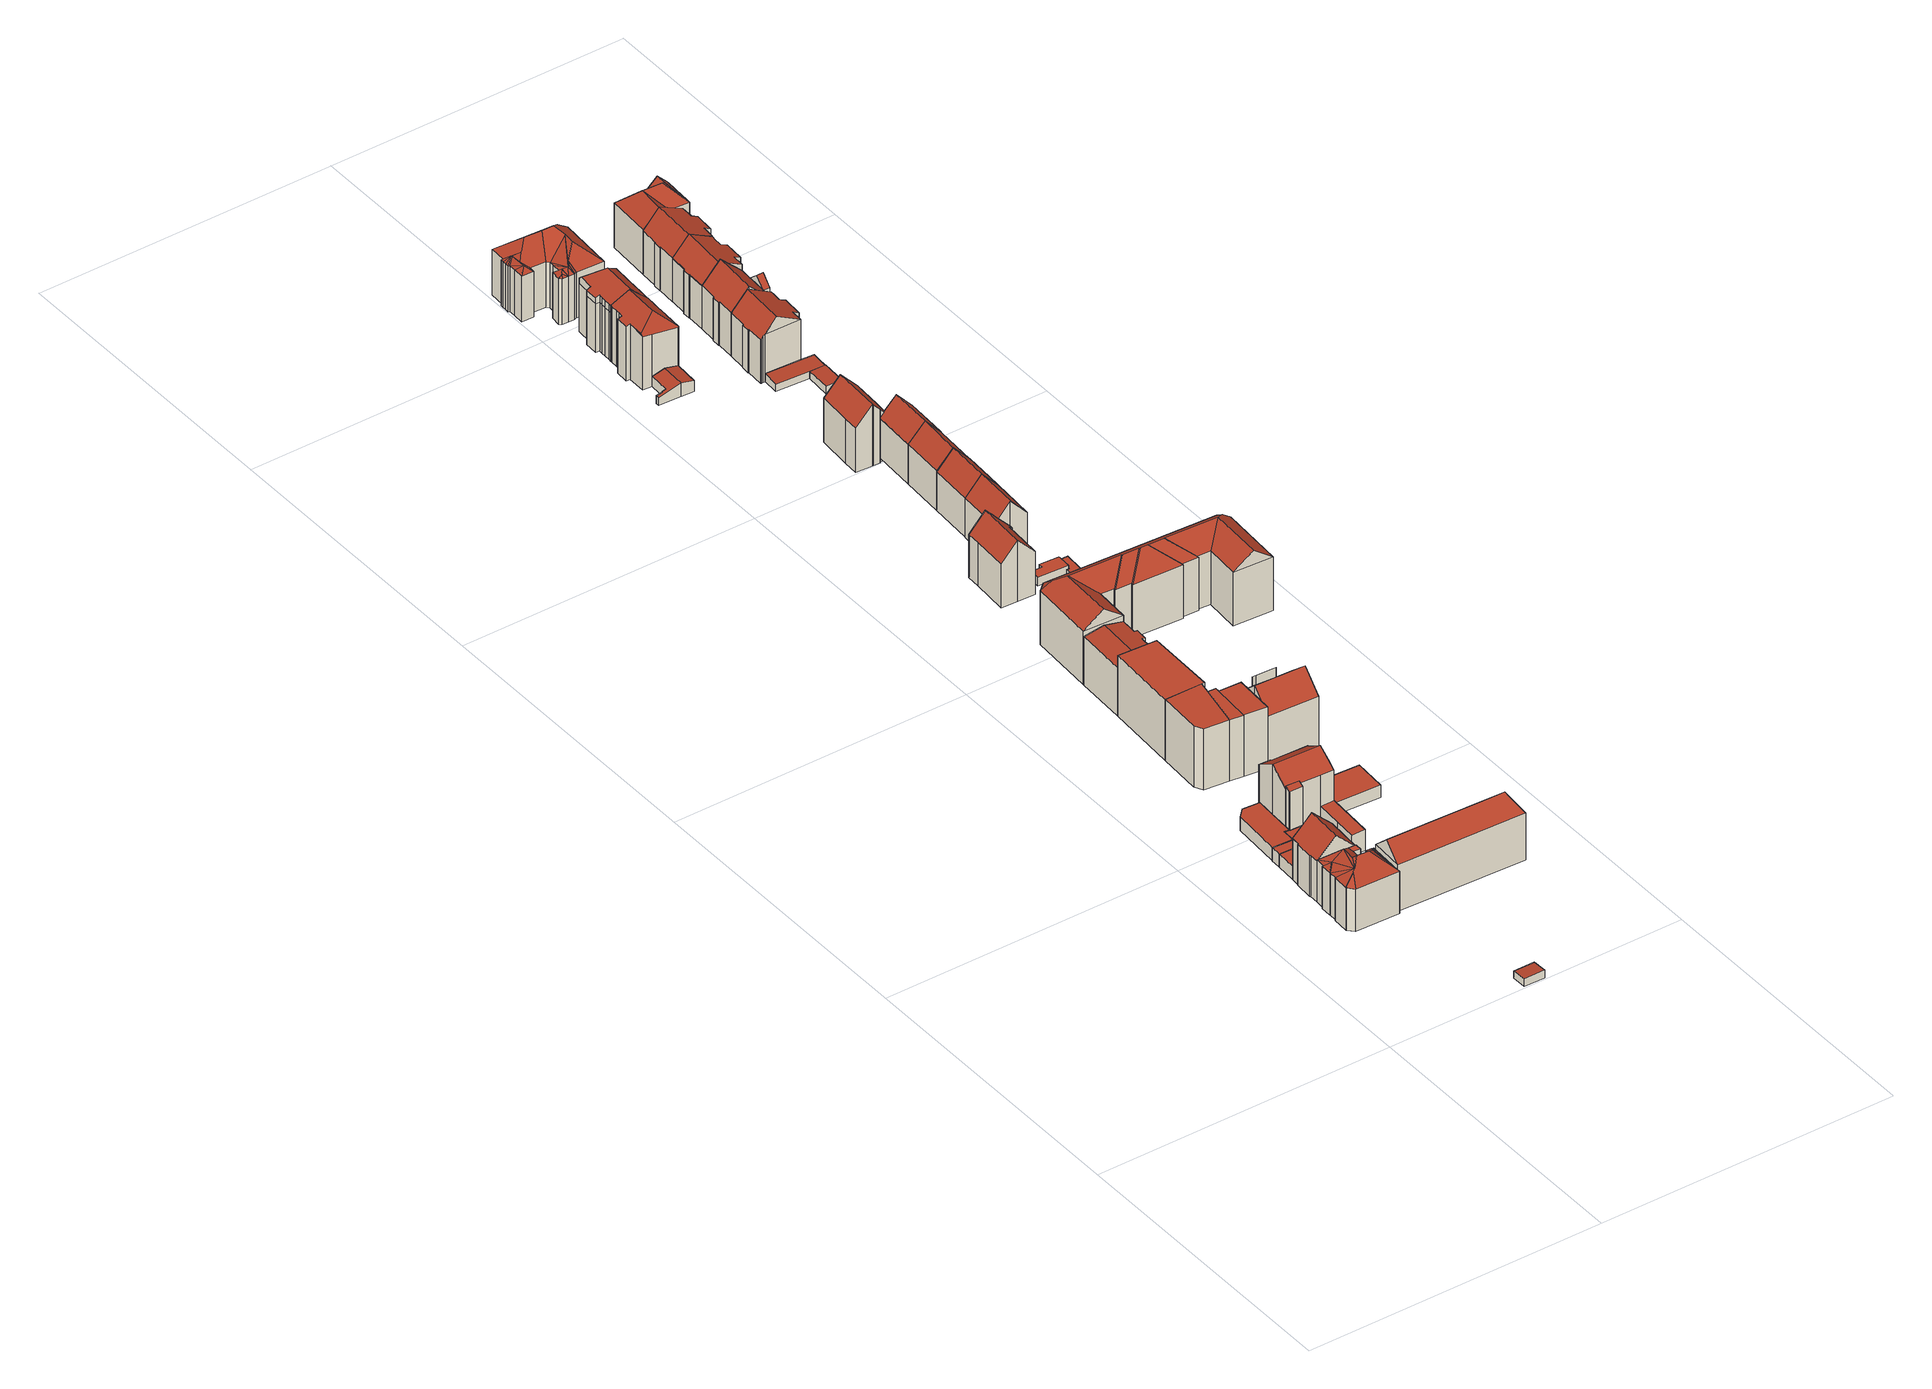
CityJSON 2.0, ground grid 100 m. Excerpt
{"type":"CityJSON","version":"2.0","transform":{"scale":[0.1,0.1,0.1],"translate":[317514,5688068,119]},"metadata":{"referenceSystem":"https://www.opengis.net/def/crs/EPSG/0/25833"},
"CityObjects":{
"building1":{"type":"Building","attributes":{"Dachtyp_tdc":"tdcFreeFormRoof","Gemeindeschluessel":14713000,"Dachneigung":43.88,"QualitaetDacherkennung":31,"Geometrietyp2DReferenz":"3000","function":"31001_9998","roofType":"5000","measuredHeight":20.51},"geometry":[{"type":"MultiSurface","lod":"2","boundaries":[[[0,1,2,3]],[[1,4,5,2]],[[4,6,7,5]],[[6,8,9,7]],[[8,10,11,9]],[[10,12,13,11]],[[12,14,15,13]],[[14,16,17,15]],[[16,18,19,17]],[[18,20,21,19]],[[20,22,23,21]],[[22,24,25,23]],[[24,26,27,25]],[[26,28,29,27]],[[28,30,31,29]],[[30,32,33,31]],[[32,34,35,33]],[[34,36,37,35]],[[36,38,39,37]],[[38,0,3,39]],[[40,41,42]],[[40,43,41]],[[6,43,40]],[[43,6,4]],[[44,42,41]],[[38,41,43]],[[41,38,36]],[[45,41,36,34]],[[46,47,45,34,32]],[[46,32,30]],[[47,46,30,28]],[[48,44,41,45,47,28,26]],[[49,22,20]],[[49,24,22]],[[49,26,24]],[[50,26,49]],[[26,50,48]],[[49,20,18]],[[50,49,18,16]],[[42,44,48,50,16,14]],[[51,40,42,14,12]],[[52,51,12,10]],[[52,10,8]],[[40,51,52,8,6]],[[53,43,4,1]],[[53,1,0]],[[43,53,0,38]],[[3,2,5,7,9,11,13,15,17,19,21,23,25,27,29,31,33,35,37,39]]],"semantics":{"surfaces":[{"type":"WallSurface"},{"type":"RoofSurface"},{"type":"GroundSurface"}],"values":[0,0,0,0,0,0,0,0,0,0,0,0,0,0,0,0,0,0,0,0,1,1,1,1,1,1,1,1,1,1,1,1,1,1,1,1,1,1,1,1,1,1,1,1,1,1,1,2]}}]},
"building2":{"type":"Building","attributes":{"Dachtyp_tdc":"tdcFreeFormRoof","Gemeindeschluessel":14713000,"Dachneigung":44.65,"QualitaetDacherkennung":92,"Geometrietyp2DReferenz":"3000","function":"31001_9998","roofType":"5000","measuredHeight":20.56},"geometry":[{"type":"MultiSurface","lod":"2","boundaries":[[[54,55,56,57]],[[55,58,59,56]],[[58,60,61,59]],[[60,62,9,61]],[[62,63,7,9]],[[63,64,65,7]],[[64,66,67,65]],[[66,68,69,67]],[[68,54,57,69]],[[60,70,71,62]],[[66,72,73,71,70,74,75,76,68]],[[68,76,54]],[[54,76,75,55]],[[55,75,74,58]],[[58,74,70,60]],[[63,73,72,64]],[[62,71,73,63]],[[64,72,66]],[[57,56,59,61,9,7,65,67,69]]],"semantics":{"surfaces":[{"type":"WallSurface"},{"type":"RoofSurface"},{"type":"GroundSurface"}],"values":[0,0,0,0,0,0,0,0,0,1,1,0,0,0,0,0,0,0,2]}}]},
"building3":{"type":"Building","attributes":{"Dachtyp_tdc":"tdcPolyFlatRoof","Gemeindeschluessel":14713000,"Dachneigung":3.33,"QualitaetDacherkennung":87,"Geometrietyp2DReferenz":"3000","function":"31001_9998","roofType":"2100","measuredHeight":2.72},"geometry":[{"type":"MultiSurface","lod":"2","boundaries":[[[77,78,79,80]],[[78,81,82,79]],[[81,83,84,82]],[[83,77,80,84]],[[83,81,78,77]],[[80,79,82,84]]],"semantics":{"surfaces":[{"type":"WallSurface"},{"type":"RoofSurface"},{"type":"GroundSurface"}],"values":[0,0,0,0,1,2]}}]},
"building4":{"type":"Building","attributes":{"Dachtyp_tdc":"tdcPolyFlatRoof","Gemeindeschluessel":14713000,"Dachneigung":0,"QualitaetDacherkennung":83,"Geometrietyp2DReferenz":"3000","function":"31001_9998","roofType":"1000","measuredHeight":4.53},"geometry":[{"type":"MultiSurface","lod":"2","boundaries":[[[85,86,56,59]],[[86,87,88,56]],[[87,89,90,88]],[[89,91,92,90]],[[91,93,94,92]],[[93,85,59,94]],[[93,91,89,87,86,85]],[[59,56,88,90,92,94]]],"semantics":{"surfaces":[{"type":"WallSurface"},{"type":"RoofSurface"},{"type":"GroundSurface"}],"values":[0,0,0,0,0,0,1,2]}}]},
"building5":{"type":"Building","attributes":{"Dachtyp_tdc":"tdcPolyFlatRoof","Gemeindeschluessel":14713000,"Dachneigung":0,"QualitaetDacherkennung":79,"Geometrietyp2DReferenz":"3000","function":"31001_9998","roofType":"1000","measuredHeight":4.56},"geometry":[{"type":"MultiSurface","lod":"2","boundaries":[[[95,96,97,88]],[[96,98,99,97]],[[98,100,101,99]],[[100,102,103,101]],[[102,104,105,103]],[[104,106,107,105]],[[106,108,90,107]],[[108,95,88,90]],[[108,106,104,102,100,98,96,95]],[[88,97,99,101,103,105,107,90]]],"semantics":{"surfaces":[{"type":"WallSurface"},{"type":"RoofSurface"},{"type":"GroundSurface"}],"values":[0,0,0,0,0,0,0,0,1,2]}}]},
"building6":{"type":"Building","attributes":{"Dachtyp_tdc":"tdcPolyFlatRoof","Gemeindeschluessel":14713000,"Dachneigung":0,"QualitaetDacherkennung":75,"Geometrietyp2DReferenz":"3000","function":"31001_9998","roofType":"1000","measuredHeight":4.68},"geometry":[{"type":"MultiSurface","lod":"2","boundaries":[[[109,110,111,112]],[[110,113,114,111]],[[113,115,116,114]],[[115,117,118,116]],[[117,119,120,118]],[[119,121,122,120]],[[121,109,112,122]],[[121,119,117,115,113,110,109]],[[112,111,114,116,118,120,122]]],"semantics":{"surfaces":[{"type":"WallSurface"},{"type":"RoofSurface"},{"type":"GroundSurface"}],"values":[0,0,0,0,0,0,0,1,2]}}]},
"building7":{"type":"Building","attributes":{"Dachtyp_tdc":"tdcPolyFlatRoof","Gemeindeschluessel":14713000,"Dachneigung":0,"QualitaetDacherkennung":77,"Geometrietyp2DReferenz":"3000","function":"31001_9998","roofType":"1000","measuredHeight":3.5},"geometry":[{"type":"MultiSurface","lod":"2","boundaries":[[[123,124,125,126]],[[124,127,128,125]],[[127,129,130,128]],[[129,123,126,130]],[[129,127,124,123]],[[126,125,128,130]]],"semantics":{"surfaces":[{"type":"WallSurface"},{"type":"RoofSurface"},{"type":"GroundSurface"}],"values":[0,0,0,0,1,2]}}]},
"building8":{"type":"Building","attributes":{"Gemeindeschluessel":14713000,"Geometrietyp2DReferenz":"3000","function":"31001_9998","roofType":"9999"},"children":["building8-1","building8-2"]},
"building8-1":{"type":"BuildingPart","attributes":{"Dachtyp_tdc":"tdcPolyFlatRoof","Dachneigung":22.34,"QualitaetDacherkennung":61,"Geometrietyp2DReferenz":"3000","roofType":"2100","measuredHeight":18.74},"parents":["building8"],"geometry":[{"type":"MultiSurface","lod":"2","boundaries":[[[131,132,120,133]],[[132,134,135,136,120]],[[137,138,139,140,141]],[[138,131,133,139]],[[138,137,134,132,131]],[[133,120,136,140,139]],[[141,135,134,137]],[[141,140,136,135]]],"semantics":{"surfaces":[{"type":"WallSurface"},{"type":"RoofSurface"},{"type":"GroundSurface"},{"type":"ClosureSurface"}],"values":[0,0,0,0,1,2,0,3]}}]},
"building8-2":{"type":"BuildingPart","attributes":{"Dachtyp_tdc":"tdcGableRoof","Dachneigung":33,"QualitaetDacherkennung":71,"Geometrietyp2DReferenz":"3000","roofType":"3100","measuredHeight":22.06},"parents":["building8"],"geometry":[{"type":"MultiSurface","lod":"2","boundaries":[[[142,141,140,143]],[[135,144,145,136]],[[144,146,118,145]],[[146,147,148,118]],[[147,149,150,148]],[[149,151,152,150]],[[151,153,154,152]],[[153,155,156,154]],[[155,157,158,156]],[[157,159,160,158]],[[159,161,162,160]],[[161,142,143,162]],[[157,155,153,151,149,147,146,144]],[[144,135,141,142,161,159,157]],[[143,140,136,145,118,148,150,152,154,156,158,160,162]],[[135,136,140,141]]],"semantics":{"surfaces":[{"type":"WallSurface"},{"type":"RoofSurface"},{"type":"GroundSurface"},{"type":"ClosureSurface"}],"values":[0,0,0,0,0,0,0,0,0,0,0,0,1,1,2,3]}}]},
"building9":{"type":"Building","attributes":{"Dachtyp_tdc":"tdcPolyFlatRoof","Gemeindeschluessel":14713000,"Dachneigung":2.85,"QualitaetDacherkennung":40,"Geometrietyp2DReferenz":"3000","function":"31001_9998","roofType":"2100","measuredHeight":7.21},"geometry":[{"type":"MultiSurface","lod":"2","boundaries":[[[163,164,165,166]],[[164,167,168,165]],[[167,169,170,168]],[[169,171,172,170]],[[171,163,166,172]],[[171,169,167,164,163]],[[166,165,168,170,172]]],"semantics":{"surfaces":[{"type":"WallSurface"},{"type":"RoofSurface"},{"type":"GroundSurface"}],"values":[0,0,0,0,0,1,2]}}]},
"building10":{"type":"Building","attributes":{"Dachtyp_tdc":"tdcFreeFormRoof","Gemeindeschluessel":14713000,"Dachneigung":43.13,"QualitaetDacherkennung":46,"Geometrietyp2DReferenz":"3000","function":"31001_9998","roofType":"5000","measuredHeight":21.44},"geometry":[{"type":"MultiSurface","lod":"2","boundaries":[[[173,174,175,176]],[[174,177,178,175]],[[177,179,180,178]],[[179,181,182,180]],[[181,183,184,182]],[[183,173,176,184]],[[185,186,179,177]],[[185,177,174]],[[173,185,174]],[[183,185,173]],[[181,185,183]],[[185,181,186]],[[179,186,181]],[[176,175,178,180,182,184]]],"semantics":{"surfaces":[{"type":"WallSurface"},{"type":"RoofSurface"},{"type":"GroundSurface"}],"values":[0,0,0,0,0,0,1,1,1,1,1,1,0,2]}}]},
"building11":{"type":"Building","attributes":{"Gemeindeschluessel":14713000,"Geometrietyp2DReferenz":"3000","function":"31001_9998","roofType":"9999"},"children":["building11-1","building11-2","building11-3","building11-4"]},
"building11-1":{"type":"BuildingPart","attributes":{"Dachtyp_tdc":"tdcPolyFlatRoof","Dachneigung":0,"QualitaetDacherkennung":72,"Geometrietyp2DReferenz":"3000","roofType":"1000","measuredHeight":21.24},"parents":["building11"],"geometry":[{"type":"MultiSurface","lod":"2","boundaries":[[[187,188,189,190]],[[191,192,193,194]],[[192,195,196,193]],[[195,192,191,188,187]],[[190,189,194,193,196]],[[194,189,188,191]],[[190,196,195,187]]],"semantics":{"surfaces":[{"type":"WallSurface"},{"type":"RoofSurface"},{"type":"GroundSurface"},{"type":"ClosureSurface"}],"values":[0,0,0,1,2,3,3]}}]},
"building11-2":{"type":"BuildingPart","attributes":{"Dachtyp_tdc":"tdcPolyFlatRoof","Dachneigung":0,"QualitaetDacherkennung":71,"Geometrietyp2DReferenz":"3000","roofType":"1000","measuredHeight":21.28},"parents":["building11"],"geometry":[{"type":"MultiSurface","lod":"2","boundaries":[[[197,198,199,200,201]],[[202,191,194,203,204]],[[205,206,189,188]],[[205,197,201,206]],[[205,188,191,202,198,197]],[[201,200,203,194,189,206]],[[204,199,198,202]],[[204,203,200,199]],[[188,189,194,191]]],"semantics":{"surfaces":[{"type":"WallSurface"},{"type":"RoofSurface"},{"type":"GroundSurface"},{"type":"ClosureSurface"}],"values":[0,0,0,0,1,2,0,3,3]}}]},
"building11-3":{"type":"BuildingPart","attributes":{"Dachtyp_tdc":"tdcPolyFlatRoof","Dachneigung":0,"QualitaetDacherkennung":57,"Geometrietyp2DReferenz":"3000","roofType":"1000","measuredHeight":21.16},"parents":["building11"],"geometry":[{"type":"MultiSurface","lod":"2","boundaries":[[[199,207,208,200]],[[207,209,210,208]],[[209,211,212,210]],[[211,204,203,212]],[[204,211,209,207,199]],[[200,208,210,212,203]],[[200,203,204,199]]],"semantics":{"surfaces":[{"type":"WallSurface"},{"type":"RoofSurface"},{"type":"GroundSurface"},{"type":"ClosureSurface"}],"values":[0,0,0,0,1,2,3]}}]},
"building11-4":{"type":"BuildingPart","attributes":{"Dachtyp_tdc":"tdcPolyFlatRoof","Dachneigung":0,"QualitaetDacherkennung":62,"Geometrietyp2DReferenz":"3000","roofType":"1000","measuredHeight":21.29},"parents":["building11"],"geometry":[{"type":"MultiSurface","lod":"2","boundaries":[[[213,214,215,216]],[[214,217,187,190,215]],[[218,213,216,196,195]],[[218,217,214,213]],[[216,215,190,196]],[[195,187,217,218]],[[195,196,190,187]]],"semantics":{"surfaces":[{"type":"WallSurface"},{"type":"RoofSurface"},{"type":"GroundSurface"},{"type":"ClosureSurface"}],"values":[0,0,0,1,2,0,3]}}]},
"building12":{"type":"Building","attributes":{"Dachtyp_tdc":"tdcPolyFlatRoof","Gemeindeschluessel":14713000,"Dachneigung":0,"QualitaetDacherkennung":81,"Geometrietyp2DReferenz":"3000","function":"31001_9998","roofType":"1000","measuredHeight":4.39},"geometry":[{"type":"MultiSurface","lod":"2","boundaries":[[[219,220,221,222]],[[220,223,224,221]],[[223,225,226,224]],[[225,219,222,226]],[[225,223,220,219]],[[222,221,224,226]]],"semantics":{"surfaces":[{"type":"WallSurface"},{"type":"RoofSurface"},{"type":"GroundSurface"}],"values":[0,0,0,0,1,2]}}]},
"building13":{"type":"Building","attributes":{"Dachtyp_tdc":"tdcGableRoof","Gemeindeschluessel":14713000,"Dachneigung":10,"QualitaetDacherkennung":88,"Geometrietyp2DReferenz":"3000","function":"31001_9998","roofType":"3100","measuredHeight":18},"geometry":[{"type":"MultiSurface","lod":"2","boundaries":[[[227,228,229,230]],[[228,231,232,229]],[[231,233,234,232]],[[233,235,210,234]],[[235,236,237,210]],[[236,238,208,237]],[[238,239,240,208]],[[239,241,242,240]],[[241,243,244,242]],[[243,245,246,244]],[[245,227,230,246]],[[241,239,238,236]],[[236,235,233,231,228,227,245,243,241]],[[230,229,232,234,210,237,208,240,242,244,246]]],"semantics":{"surfaces":[{"type":"WallSurface"},{"type":"RoofSurface"},{"type":"GroundSurface"}],"values":[0,0,0,0,0,0,0,0,0,0,0,1,1,2]}}]},
"building14":{"type":"Building","attributes":{"Gemeindeschluessel":14713000,"Geometrietyp2DReferenz":"3000","function":"31001_9998","roofType":"9999"},"children":["building14-1","building14-2"]},
"building14-1":{"type":"BuildingPart","attributes":{"Dachtyp_tdc":"tdcPolyFlatRoof","Dachneigung":41.83,"QualitaetDacherkennung":44,"Geometrietyp2DReferenz":"3000","roofType":"2100","measuredHeight":21.24},"parents":["building14"],"geometry":[{"type":"MultiSurface","lod":"2","boundaries":[[[247,248,249,250,251]],[[248,252,253,249]],[[252,254,255,253]],[[254,256,257,255]],[[256,258,257]],[[256,254,252,248,247]],[[250,249,253,255,257]],[[251,258,256,247]],[[251,250,257,258]]],"semantics":{"surfaces":[{"type":"WallSurface"},{"type":"RoofSurface"},{"type":"GroundSurface"},{"type":"ClosureSurface"}],"values":[0,0,0,0,0,1,2,0,3]}}]},
"building14-2":{"type":"BuildingPart","attributes":{"Dachtyp_tdc":"tdcGableRoof","Dachneigung":42,"QualitaetDacherkennung":70,"Geometrietyp2DReferenz":"3000","roofType":"3100","measuredHeight":23.91},"parents":["building14"],"geometry":[{"type":"MultiSurface","lod":"2","boundaries":[[[258,259,260,257]],[[259,261,262,260]],[[261,263,264,262]],[[263,265,266,264]],[[265,267,268,266]],[[267,269,270,268]],[[269,251,250,270]],[[267,265,263,261]],[[261,259,258,251,269,267]],[[257,260,262,264,266,268,270,250]],[[258,257,250,251]]],"semantics":{"surfaces":[{"type":"WallSurface"},{"type":"RoofSurface"},{"type":"GroundSurface"},{"type":"ClosureSurface"}],"values":[0,0,0,0,0,0,0,1,1,2,3]}}]},
"building15":{"type":"Building","attributes":{"Dachtyp_tdc":"tdcGableRoof","Gemeindeschluessel":14713000,"Dachneigung":46.97,"QualitaetDacherkennung":85,"Geometrietyp2DReferenz":"3000","function":"31001_9998","roofType":"3100","measuredHeight":21.09},"geometry":[{"type":"MultiSurface","lod":"2","boundaries":[[[271,272,273,274]],[[272,275,276,273]],[[275,277,278,276]],[[277,279,280,278]],[[279,281,282,280]],[[281,283,284,282]],[[283,285,286,284]],[[285,287,288,286]],[[287,289,290,288]],[[289,291,292,290]],[[291,293,294,292]],[[293,295,296,294]],[[295,297,298,296]],[[297,299,300,298]],[[299,271,274,300]],[[295,293,291,289,287,285,283,281,279,277,275,272]],[[272,271,299,297,295]],[[274,273,276,278,280,282,284,286,288,290,292,294,296,298,300]]],"semantics":{"surfaces":[{"type":"WallSurface"},{"type":"RoofSurface"},{"type":"GroundSurface"}],"values":[0,0,0,0,0,0,0,0,0,0,0,0,0,0,0,1,1,2]}}]},
"building16":{"type":"Building","attributes":{"Dachtyp_tdc":"tdcPolyFlatRoof","Gemeindeschluessel":14713000,"Dachneigung":0,"QualitaetDacherkennung":0,"Geometrietyp2DReferenz":"3000","BezugspunktDach":"2000","function":"31001_9998","measuredHeight":3},"geometry":[{"type":"MultiSurface","lod":"2","boundaries":[[[301,302,303,304,305,306,307]],[[307,306,308,309]],[[306,305,310,308]],[[305,304,311,310]],[[304,303,312,311]],[[303,302,313,312]],[[302,301,314,313]],[[301,307,309,314]],[[309,308,310,311,312,313,314]]],"semantics":{"surfaces":[{"type":"RoofSurface"},{"type":"WallSurface"},{"type":"GroundSurface"}],"values":[0,1,1,1,1,1,1,1,2]}}]},
"building17":{"type":"Building","attributes":{"Dachtyp_tdc":"tdcFreeFormRoof","Gemeindeschluessel":14713000,"Dachneigung":37.05,"QualitaetDacherkennung":31,"Geometrietyp2DReferenz":"3000","function":"31001_9998","roofType":"5000","measuredHeight":23.87},"geometry":[{"type":"MultiSurface","lod":"2","boundaries":[[[315,316,317,318]],[[316,319,320,317]],[[319,321,322,320]],[[321,323,324,322]],[[323,325,326,324]],[[325,327,328,326]],[[327,329,330,328]],[[329,331,332,330]],[[331,333,334,332]],[[333,335,336,334]],[[335,337,338,336]],[[337,339,340,338]],[[339,341,342,340]],[[341,343,344,342]],[[343,345,346,344]],[[345,347,348,346]],[[347,349,350,348]],[[349,315,318,350]],[[351,352,353,349,347]],[[354,351,347,345]],[[355,354,345,343]],[[356,355,343,341]],[[357,356,341,339]],[[358,357,339,337]],[[359,358,337,335]],[[360,359,335,333]],[[361,360,333,331]],[[362,361,331,329]],[[363,364,362,329,327]],[[363,327,325]],[[365,364,363,325,323]],[[365,323,321]],[[366,352,351,354,355,356,357,358,359,360,361,362,364,365,321,319]],[[366,319,316]],[[353,352,366,316,315]],[[353,315,349]],[[318,317,320,322,324,326,328,330,332,334,336,338,340,342,344,346,348,350]]],"semantics":{"surfaces":[{"type":"WallSurface"},{"type":"RoofSurface"},{"type":"GroundSurface"}],"values":[0,0,0,0,0,0,0,0,0,0,0,0,0,0,0,0,0,0,1,1,1,1,1,1,1,1,1,1,1,0,1,1,1,1,1,0,2]}}]},
"building18":{"type":"Building","attributes":{"Dachtyp_tdc":"tdcFreeFormRoof","Gemeindeschluessel":14713000,"Dachneigung":48.1,"QualitaetDacherkennung":89,"Geometrietyp2DReferenz":"3000","function":"31001_9998","roofType":"5000","measuredHeight":19.66},"geometry":[{"type":"MultiSurface","lod":"2","boundaries":[[[367,368,369,370]],[[368,371,372,369]],[[371,373,374,372]],[[373,375,376,374]],[[375,377,378,376]],[[377,379,380,378]],[[379,381,382,380]],[[381,367,370,382]],[[381,383,384,371,368,367]],[[379,377,375,373,384,383]],[[373,371,384]],[[381,379,383]],[[370,369,372,374,376,378,380,382]]],"semantics":{"surfaces":[{"type":"WallSurface"},{"type":"RoofSurface"},{"type":"GroundSurface"}],"values":[0,0,0,0,0,0,0,0,1,1,0,0,2]}}]},
"building19":{"type":"Building","attributes":{"Dachtyp_tdc":"tdcGableRoof","Gemeindeschluessel":14713000,"Dachneigung":15.04,"QualitaetDacherkennung":19,"Geometrietyp2DReferenz":"3000","function":"31001_9998","roofType":"3100","measuredHeight":4.63},"geometry":[{"type":"MultiSurface","lod":"2","boundaries":[[[385,386,387,388]],[[386,389,390,387]],[[389,391,392,390]],[[391,393,394,392]],[[393,395,396,394]],[[395,397,398,396]],[[397,399,400,398]],[[399,401,402,400]],[[401,403,404,402]],[[403,385,388,404]],[[399,397,395,393]],[[393,391,389,386,385,403,401,399]],[[388,387,390,392,394,396,398,400,402,404]]],"semantics":{"surfaces":[{"type":"WallSurface"},{"type":"RoofSurface"},{"type":"GroundSurface"}],"values":[0,0,0,0,0,0,0,0,0,0,1,1,2]}}]},
"building20":{"type":"Building","attributes":{"Dachtyp_tdc":"tdcPolyFlatRoof","Gemeindeschluessel":14713000,"Dachneigung":2.62,"QualitaetDacherkennung":87,"Geometrietyp2DReferenz":"3000","function":"31001_9998","roofType":"2100","measuredHeight":2.34},"geometry":[{"type":"MultiSurface","lod":"2","boundaries":[[[405,406,310,407]],[[406,408,308,310]],[[408,409,410,308]],[[409,411,412,410]],[[411,413,414,412]],[[413,415,416,414]],[[415,405,407,416]],[[415,413,411,409,408,406,405]],[[407,310,308,410,412,414,416]]],"semantics":{"surfaces":[{"type":"WallSurface"},{"type":"RoofSurface"},{"type":"GroundSurface"}],"values":[0,0,0,0,0,0,0,1,2]}}]},
"building21":{"type":"Building","attributes":{"Dachtyp_tdc":"tdcGableRoof","Gemeindeschluessel":14713000,"Dachneigung":48.43,"QualitaetDacherkennung":93,"Geometrietyp2DReferenz":"3000","function":"31001_9998","roofType":"3100","measuredHeight":19.6},"geometry":[{"type":"MultiSurface","lod":"2","boundaries":[[[417,418,419,420]],[[418,421,422,419]],[[421,423,424,422]],[[423,425,426,424]],[[425,384,427,426]],[[384,371,428,427]],[[371,429,430,428]],[[429,417,420,430]],[[384,425,423,421,418,417]],[[417,429,371,384]],[[420,419,422,424,426,427,428,430]]],"semantics":{"surfaces":[{"type":"WallSurface"},{"type":"RoofSurface"},{"type":"GroundSurface"}],"values":[0,0,0,0,0,0,0,0,1,1,2]}}]},
"building22":{"type":"Building","attributes":{"Dachtyp_tdc":"tdcFreeFormRoof","Gemeindeschluessel":14713000,"Dachneigung":42.34,"QualitaetDacherkennung":47,"Geometrietyp2DReferenz":"3000","function":"31001_9998","roofType":"5000","measuredHeight":22.35},"geometry":[{"type":"MultiSurface","lod":"2","boundaries":[[[431,432,433,434]],[[432,435,436,433]],[[435,437,438,436]],[[437,439,440,438]],[[439,441,442,440]],[[441,443,444,442]],[[443,445,446,444]],[[445,447,448,446]],[[447,449,450,448]],[[449,451,452,450]],[[451,453,454,452]],[[453,455,456,454]],[[455,457,458,456]],[[457,459,460,458]],[[459,461,396,460]],[[461,462,392,396]],[[462,463,464,392]],[[463,465,466,464]],[[465,431,434,466]],[[461,459,467,468,469,463,462]],[[451,449,447,445,470,468,467,457,455,453]],[[468,470,443,441,439,437,435,432,431,465,469]],[[445,443,470]],[[459,457,467]],[[465,463,469]],[[434,433,436,438,440,442,444,446,448,450,452,454,456,458,460,396,392,464,466]]],"semantics":{"surfaces":[{"type":"WallSurface"},{"type":"RoofSurface"},{"type":"GroundSurface"}],"values":[0,0,0,0,0,0,0,0,0,0,0,0,0,0,0,0,0,0,0,1,1,1,0,0,0,2]}}]},
"building23":{"type":"Building","attributes":{"Dachtyp_tdc":"tdcFreeFormRoof","Gemeindeschluessel":14713000,"Dachneigung":47.92,"QualitaetDacherkennung":94,"Geometrietyp2DReferenz":"3000","function":"31001_9998","roofType":"5000","measuredHeight":19.57},"geometry":[{"type":"MultiSurface","lod":"2","boundaries":[[[471,472,473,474]],[[472,475,476,473]],[[475,477,478,476]],[[477,479,480,478]],[[479,481,482,480]],[[481,471,474,482]],[[483,484,475,472]],[[481,479,477,484,483,471]],[[472,471,483]],[[477,475,484]],[[474,473,476,478,480,482]]],"semantics":{"surfaces":[{"type":"WallSurface"},{"type":"RoofSurface"},{"type":"GroundSurface"}],"values":[0,0,0,0,0,0,1,1,0,0,2]}}]},
"building24":{"type":"Building","attributes":{"Dachtyp_tdc":"tdcFreeFormRoof","Gemeindeschluessel":14713000,"Dachneigung":43.52,"QualitaetDacherkennung":57,"Geometrietyp2DReferenz":"3000","function":"31001_9998","roofType":"5000","measuredHeight":22.48},"geometry":[{"type":"MultiSurface","lod":"2","boundaries":[[[485,486,487,488]],[[486,489,490,487]],[[489,491,492,490]],[[491,493,494,492]],[[493,495,496,494]],[[495,497,498,496]],[[497,499,500,498]],[[499,501,502,500]],[[501,503,504,502]],[[503,505,506,504]],[[505,507,508,506]],[[507,509,510,508]],[[509,511,512,510]],[[511,513,514,512]],[[513,515,516,514]],[[515,517,518,516]],[[517,519,520,518]],[[519,485,488,520]],[[521,513,522,523,524,525,526,527]],[[526,528,529,530,531,532,533,534,443,535,527]],[[536,521,527,535,486,485,537,538]],[[515,536,538,517]],[[517,538,537,519]],[[519,537,485]],[[513,521,536,515]],[[489,443,534,491]],[[486,535,443,489]],[[491,534,533,493]],[[493,533,532,495]],[[495,532,531,497]],[[497,531,530,499]],[[499,530,529,501]],[[501,529,528,503]],[[505,525,524,507]],[[503,528,526,525,505]],[[507,524,523,509]],[[509,523,522,511]],[[511,522,513]],[[488,487,490,492,494,496,498,500,502,504,506,508,510,512,514,516,518,520]]],"semantics":{"surfaces":[{"type":"WallSurface"},{"type":"RoofSurface"},{"type":"GroundSurface"}],"values":[0,0,0,0,0,0,0,0,0,0,0,0,0,0,0,0,0,0,1,1,1,0,0,0,0,0,0,0,0,0,0,0,0,0,0,0,0,0,2]}}]},
"building25":{"type":"Building","attributes":{"Dachtyp_tdc":"tdcGableRoof","Gemeindeschluessel":14713000,"Dachneigung":47.47,"QualitaetDacherkennung":82,"Geometrietyp2DReferenz":"3000","function":"31001_9998","roofType":"3100","measuredHeight":21.33},"geometry":[{"type":"MultiSurface","lod":"2","boundaries":[[[539,540,541,542]],[[540,543,544,541]],[[543,545,546,544]],[[545,547,548,546]],[[547,549,550,548]],[[549,551,552,550]],[[551,553,554,552]],[[553,555,556,554]],[[555,557,558,556]],[[557,559,560,558]],[[559,561,562,560]],[[561,563,564,562]],[[563,565,566,564]],[[565,567,568,566]],[[567,569,570,568]],[[569,539,542,570]],[[565,563,561,559,557]],[[557,555,553,551,549,547,545,543,540,539,569,567,565]],[[542,541,544,546,548,550,552,554,556,558,560,562,564,566,568,570]]],"semantics":{"surfaces":[{"type":"WallSurface"},{"type":"RoofSurface"},{"type":"GroundSurface"}],"values":[0,0,0,0,0,0,0,0,0,0,0,0,0,0,0,0,1,1,2]}}]},
"building26":{"type":"Building","attributes":{"Dachtyp_tdc":"tdcFreeFormRoof","Gemeindeschluessel":14713000,"Dachneigung":48.08,"QualitaetDacherkennung":87,"Geometrietyp2DReferenz":"3000","function":"31001_9998","roofType":"5000","measuredHeight":19.6},"geometry":[{"type":"MultiSurface","lod":"2","boundaries":[[[571,572,573,574]],[[572,575,576,573]],[[575,577,578,576]],[[577,579,580,578]],[[579,581,582,580]],[[581,477,478,582]],[[477,583,476,478]],[[583,571,574,476]],[[581,579,577,584,484,477]],[[584,585,586,587,588,484]],[[477,484,588,583]],[[583,588,587,571]],[[571,587,586,572]],[[572,586,585,575]],[[575,585,584,577]],[[574,573,576,578,580,582,478,476]]],"semantics":{"surfaces":[{"type":"WallSurface"},{"type":"RoofSurface"},{"type":"GroundSurface"}],"values":[0,0,0,0,0,0,0,0,1,1,0,0,0,0,0,2]}}]},
"building27":{"type":"Building","attributes":{"Dachtyp_tdc":"tdcFreeFormRoof","Gemeindeschluessel":14713000,"Dachneigung":40.78,"QualitaetDacherkennung":30,"Geometrietyp2DReferenz":"3000","function":"31001_9998","roofType":"5000","measuredHeight":22.46},"geometry":[{"type":"MultiSurface","lod":"2","boundaries":[[[589,590,591,592]],[[590,593,594,591]],[[593,595,596,594]],[[595,597,598,596]],[[597,599,600,598]],[[599,601,602,600]],[[601,603,604,602]],[[603,605,606,604]],[[605,607,608,606]],[[607,609,610,608]],[[609,611,612,610]],[[611,613,614,612]],[[613,615,616,614]],[[615,617,618,616]],[[617,619,620,618]],[[619,621,622,620]],[[621,623,624,622]],[[623,625,626,624]],[[625,627,628,626]],[[627,629,630,628]],[[629,631,632,630]],[[631,633,634,632]],[[633,635,636,634]],[[635,637,638,636]],[[637,589,592,638]],[[639,640,637,635]],[[641,642,643,644,639,635,633]],[[645,646,641,633,631]],[[645,647,648]],[[645,649,647]],[[645,650,649]],[[631,650,645]],[[629,650,631]],[[650,629,627]],[[651,652,650,627,625]],[[651,625,623]],[[653,652,651,623,621]],[[653,621,619]],[[650,615,649]],[[650,617,615]],[[652,617,650]],[[653,617,652]],[[617,653,619]],[[647,649,615,613]],[[648,647,613,611]],[[654,646,645,648,611,609]],[[654,609,607]],[[642,641,646,654,607,605]],[[643,642,605,603]],[[655,656,644,643,603,601]],[[599,655,601]],[[597,655,599]],[[655,597,595]],[[656,655,595,593]],[[656,639,644]],[[656,640,639]],[[593,640,656]],[[590,640,593]],[[640,590,589]],[[640,589,637]],[[592,591,594,596,598,600,602,604,606,608,610,612,614,616,618,620,622,624,626,628,630,632,634,636,638]]],"semantics":{"surfaces":[{"type":"WallSurface"},{"type":"RoofSurface"},{"type":"GroundSurface"}],"values":[0,0,0,0,0,0,0,0,0,0,0,0,0,0,0,0,0,0,0,0,0,0,0,0,0,1,1,1,1,1,1,1,1,1,1,1,1,1,1,1,1,1,1,1,1,1,1,1,1,1,1,1,1,1,1,1,1,1,1,1,2]}}]},
"building28":{"type":"Building","attributes":{"Dachtyp_tdc":"tdcPolyFlatRoof","Gemeindeschluessel":14713000,"Dachneigung":0,"QualitaetDacherkennung":79,"Geometrietyp2DReferenz":"3000","function":"31001_9998","roofType":"1000","measuredHeight":3.04},"geometry":[{"type":"MultiSurface","lod":"2","boundaries":[[[657,658,659,660]],[[658,661,662,659]],[[661,663,664,662]],[[663,665,666,664]],[[665,667,668,666]],[[667,669,670,668]],[[669,671,672,670]],[[671,657,660,672]],[[671,669,667,665,663,661,658,657]],[[660,659,662,664,666,668,670,672]]],"semantics":{"surfaces":[{"type":"WallSurface"},{"type":"RoofSurface"},{"type":"GroundSurface"}],"values":[0,0,0,0,0,0,0,0,1,2]}}]},
"building29":{"type":"Building","attributes":{"Gemeindeschluessel":14713000,"Geometrietyp2DReferenz":"3000","function":"31001_9998","roofType":"9999"},"children":["building29-1","building29-2"]},
"building29-1":{"type":"BuildingPart","attributes":{"Dachtyp_tdc":"tdcPolyFlatRoof","Dachneigung":3.47,"QualitaetDacherkennung":75,"Geometrietyp2DReferenz":"3000","roofType":"2100","measuredHeight":2.77},"parents":["building29"],"geometry":[{"type":"MultiSurface","lod":"2","boundaries":[[[673,674,675,676,677]],[[674,678,679,675]],[[678,680,681,679]],[[680,678,674,673]],[[676,675,679,681]],[[677,680,673]],[[677,676,681,680]]],"semantics":{"surfaces":[{"type":"WallSurface"},{"type":"RoofSurface"},{"type":"GroundSurface"},{"type":"ClosureSurface"}],"values":[0,0,0,1,2,0,3]}}]},
"building29-2":{"type":"BuildingPart","attributes":{"Dachtyp_tdc":"tdcPolyFlatRoof","Dachneigung":3.15,"QualitaetDacherkennung":43,"Geometrietyp2DReferenz":"3000","roofType":"2100","measuredHeight":2.73},"parents":["building29"],"geometry":[{"type":"MultiSurface","lod":"2","boundaries":[[[680,682,683,681]],[[682,684,685,683]],[[684,686,687,685]],[[686,688,689,687]],[[688,690,691,689]],[[690,692,693,691]],[[692,677,676,693]],[[677,692,690,688,686,684,682,680]],[[681,683,685,687,689,691,693,676]],[[681,676,677,680]]],"semantics":{"surfaces":[{"type":"WallSurface"},{"type":"RoofSurface"},{"type":"GroundSurface"},{"type":"ClosureSurface"}],"values":[0,0,0,0,0,0,0,1,2,3]}}]},
"building30":{"type":"Building","attributes":{"Dachtyp_tdc":"tdcPolyFlatRoof","Gemeindeschluessel":14713000,"Dachneigung":0,"QualitaetDacherkennung":75,"Geometrietyp2DReferenz":"3000","function":"31001_9998","roofType":"1000","measuredHeight":2.53},"geometry":[{"type":"MultiSurface","lod":"2","boundaries":[[[694,695,696,697]],[[695,698,699,696]],[[698,700,701,699]],[[700,702,703,701]],[[702,704,705,703]],[[704,706,707,705]],[[706,708,709,707]],[[708,694,697,709]],[[708,706,704,702,700,698,695,694]],[[697,696,699,701,703,705,707,709]]],"semantics":{"surfaces":[{"type":"WallSurface"},{"type":"RoofSurface"},{"type":"GroundSurface"}],"values":[0,0,0,0,0,0,0,0,1,2]}}]},
"building31":{"type":"Building","attributes":{"Dachtyp_tdc":"tdcFreeFormRoof","Gemeindeschluessel":14713000,"Dachneigung":28.2,"QualitaetDacherkennung":28,"Geometrietyp2DReferenz":"3000","function":"31001_9998","roofType":"5000","measuredHeight":21.12},"geometry":[{"type":"MultiSurface","lod":"2","boundaries":[[[710,711,712,713]],[[711,714,715,712]],[[714,716,717,715]],[[716,718,719,717]],[[718,720,721,719]],[[720,722,723,721]],[[722,724,725,723]],[[724,726,727,725]],[[726,728,729,727]],[[728,730,731,729]],[[730,732,733,731]],[[732,734,735,733]],[[734,736,737,735]],[[736,738,739,737]],[[738,740,741,739]],[[740,710,713,741]],[[714,711,710,742,743,722,720,718,716]],[[726,724,743,742,740,738,736,734,732,730,728]],[[724,722,743]],[[710,740,742]],[[713,712,715,717,719,721,723,725,727,729,731,733,735,737,739,741]]],"semantics":{"surfaces":[{"type":"WallSurface"},{"type":"RoofSurface"},{"type":"GroundSurface"}],"values":[0,0,0,0,0,0,0,0,0,0,0,0,0,0,0,0,1,1,0,0,2]}}]},
"building32":{"type":"Building","attributes":{"Gemeindeschluessel":14713000,"Geometrietyp2DReferenz":"3000","function":"31001_9998","roofType":"9999"},"children":["building32-1","building32-2"]},
"building32-1":{"type":"BuildingPart","attributes":{"Dachtyp_tdc":"tdcGableRoof","Dachneigung":43.44,"QualitaetDacherkennung":58,"Geometrietyp2DReferenz":"3000","roofType":"3100","measuredHeight":21.83},"parents":["building32"],"geometry":[{"type":"MultiSurface","lod":"2","boundaries":[[[744,745,746]],[[744,747,748,745]],[[747,749,750,748]],[[749,751,713,750]],[[751,752,753,713]],[[752,740,741,753]],[[740,754,755,741]],[[754,756,757,755]],[[756,758,759,757]],[[758,760,761,759]],[[760,762,763,761]],[[762,764,765,763]],[[764,766,767,765]],[[766,768,769,767]],[[768,770,769]],[[764,762,760,758,756,754,740,752]],[[752,751,749,747,744,771,772,768,766,764]],[[745,748,750,713,753,741,755,757,759,761,763,765,767,769]],[[746,771,744]],[[772,770,768]],[[746,745,769,770]],[[746,770,772,771]]],"semantics":{"surfaces":[{"type":"WallSurface"},{"type":"RoofSurface"},{"type":"GroundSurface"},{"type":"ClosureSurface"}],"values":[0,0,0,0,0,0,0,0,0,0,0,0,0,0,0,1,1,2,0,0,3,3]}}]},
"building32-2":{"type":"BuildingPart","attributes":{"Dachtyp_tdc":"tdcGableRoof","Dachneigung":42.22,"QualitaetDacherkennung":84,"Geometrietyp2DReferenz":"3000","roofType":"3100","measuredHeight":18.03},"parents":["building32"],"geometry":[{"type":"MultiSurface","lod":"2","boundaries":[[[770,773,774,769]],[[773,775,776,774]],[[775,746,745,776]],[[775,773,777]],[[773,770,772,778,777]],[[746,775,777,778,771]],[[769,774,776,745]],[[770,769,745,746]],[[771,778,772]],[[746,771,772,770]]],"semantics":{"surfaces":[{"type":"WallSurface"},{"type":"RoofSurface"},{"type":"GroundSurface"},{"type":"ClosureSurface"}],"values":[0,0,0,0,1,1,2,3,0,3]}}]},
"building33":{"type":"Building","attributes":{"Dachtyp_tdc":"tdcFreeFormRoof","Gemeindeschluessel":14713000,"Dachneigung":27.8,"QualitaetDacherkennung":31,"Geometrietyp2DReferenz":"3000","function":"31001_9998","roofType":"5000","measuredHeight":21.26},"geometry":[{"type":"MultiSurface","lod":"2","boundaries":[[[779,780,781,782]],[[780,783,784,781]],[[783,785,786,784]],[[785,787,788,786]],[[787,789,790,788]],[[789,791,792,790]],[[791,793,794,792]],[[793,795,796,794]],[[795,797,798,796]],[[797,799,800,798]],[[799,801,802,800]],[[801,803,804,802]],[[803,805,806,804]],[[805,807,808,806]],[[807,809,810,808]],[[809,811,812,810]],[[811,779,782,812]],[[813,814,815,785,816,817,762,818]],[[819,820,821,813,818,822,823,824,825,826,827,828,829]],[[795,819,829,797]],[[797,829,828,799]],[[799,828,827,801]],[[801,827,826,803]],[[803,826,825,805]],[[805,825,824,807]],[[807,824,823,809]],[[809,823,822,811]],[[811,822,818,762,779]],[[789,814,813,821,791]],[[791,821,820,793]],[[793,820,819,795]],[[779,762,817,780]],[[780,817,816,783]],[[783,816,785]],[[787,815,814,789]],[[785,815,787]],[[782,781,784,786,788,790,792,794,796,798,800,802,804,806,808,810,812]]],"semantics":{"surfaces":[{"type":"WallSurface"},{"type":"RoofSurface"},{"type":"GroundSurface"}],"values":[0,0,0,0,0,0,0,0,0,0,0,0,0,0,0,0,0,1,1,0,0,0,0,0,0,0,0,0,0,0,0,0,0,0,0,0,2]}}]},
"building34":{"type":"Building","attributes":{"Dachtyp_tdc":"tdcFreeFormRoof","Gemeindeschluessel":14713000,"Dachneigung":25.52,"QualitaetDacherkennung":30,"Geometrietyp2DReferenz":"3000","function":"31001_9998","roofType":"5000","measuredHeight":21.25},"geometry":[{"type":"MultiSurface","lod":"2","boundaries":[[[830,831,832,833]],[[831,834,835,832]],[[834,836,837,835]],[[836,838,839,837]],[[838,840,841,839]],[[840,842,843,841]],[[842,844,845,843]],[[844,846,847,845]],[[846,848,849,847]],[[848,850,851,849]],[[850,852,853,851]],[[852,854,855,853]],[[854,830,833,855]],[[856,857,836,834,831,830,854,852]],[[840,838,857,856,850,848,846,844,842]],[[838,836,857]],[[852,850,856]],[[833,832,835,837,839,841,843,845,847,849,851,853,855]]],"semantics":{"surfaces":[{"type":"WallSurface"},{"type":"RoofSurface"},{"type":"GroundSurface"}],"values":[0,0,0,0,0,0,0,0,0,0,0,0,0,1,1,0,0,2]}}]},
"building35":{"type":"Building","attributes":{"Dachtyp_tdc":"tdcFreeFormRoof","Gemeindeschluessel":14713000,"Dachneigung":44.81,"QualitaetDacherkennung":25,"Geometrietyp2DReferenz":"3000","function":"31001_9998","roofType":"5000","measuredHeight":21},"geometry":[{"type":"MultiSurface","lod":"2","boundaries":[[[858,859,837,860]],[[859,861,862,837]],[[861,863,864,862]],[[863,865,866,864]],[[865,867,868,866]],[[867,869,870,868]],[[869,871,872,870]],[[871,873,874,872]],[[873,875,876,874]],[[875,877,878,876]],[[877,879,880,878]],[[879,858,860,880]],[[881,882,879,877]],[[871,875,873]],[[869,877,875,871]],[[883,869,867]],[[883,877,869]],[[884,877,883]],[[877,884,881]],[[883,867,865]],[[884,883,865,863]],[[885,882,881,884,863,861]],[[886,885,861,859]],[[886,859,858]],[[882,885,886,858,879]],[[860,837,862,864,866,868,870,872,874,876,878,880]]],"semantics":{"surfaces":[{"type":"WallSurface"},{"type":"RoofSurface"},{"type":"GroundSurface"}],"values":[0,0,0,0,0,0,0,0,0,0,0,0,1,1,1,1,1,1,1,0,1,1,1,0,1,2]}}]}
},
"vertices":[
[217,582,162],[219,619,162],[219,619,16],[217,582,16],[222,619,162],[222,619,16],[224,651,162],[224,651,16],[353,644,162],[353,644,16],[352,622,162],[352,622,16],[329,624,162],[329,624,16],[327,600,162],[327,600,16],[351,598,162],[351,598,16],[360,606,162],[360,606,16],[384,605,162],[384,605,16],[383,594,162],[383,594,16],[379,483,162],[379,483,16],[379,475,162],[379,475,16],[232,479,162],[232,479,16],[215,498,162],[215,498,16],[213,498,162],[213,498,16],[216,554,162],[216,554,16],[218,555,162],[218,555,16],[220,582,162],[220,582,16],[274,595,213],[256,518,200],[271,549,213],[239,599,180],[279,540,221],[254,518,200],[216,501,165],[246,511,193],[320,538,221],[366,589,178],[359,574,184],[319,635,172],[342,634,172],[237,599,180],
[229,746,157],[231,775,157],[231,775,16],[229,746,16],[270,773,157],[270,773,16],[360,768,157],[360,768,16],[353,644,157],[224,651,157],[225,682,157],[225,682,16],[223,683,157],[223,683,16],[227,746,157],[227,746,16],[294,772,222],[287,647,222],[225,682,159],[224,651,159],[270,773,198],[231,775,159],[229,746,159],
[536,55,34],[536,5,37],[536,5,10],[536,55,10],[466,6,37],[466,6,10],[466,56,34],[466,56,10],
[270,773,61],[231,775,61],[234,843,61],[234,843,16],[363,837,61],[363,837,16],[360,771,61],[360,771,16],[271,775,61],[271,775,16],
[234,843,62],[235,877,62],[235,877,16],[302,873,62],[302,873,16],[304,916,62],[304,916,16],[320,915,62],[320,915,16],[320,913,62],[320,913,16],[364,911,62],[364,911,16],[363,837,62],
[302,873,63],[235,877,63],[235,877,17],[302,873,17],[244,1042,63],[244,1042,17],[270,1069,63],[270,1069,17],[328,1065,63],[328,1065,17],[320,915,63],[320,915,17],[304,916,63],[304,916,17],
[429,836,52],[425,765,52],[425,765,17],[429,836,17],[360,771,52],[360,771,17],[363,837,52],[363,837,17],
[320,913,196],[320,915,197],[320,913,17],[321,932,204],[321,932,194],[321,932,17],[365,930,204],[364,911,196],[364,911,17],[365,930,17],[365,930,194],
[434,926,195],[434,926,17],[324,999,237],[324,999,17],[328,1065,194],[327,1068,193],[327,1068,17],[365,1066,193],[365,1066,17],[365,1063,194],[365,1063,17],[486,1057,195],[486,1057,17],[485,1052,198],[485,1052,17],[482,991,237],[482,991,17],[480,943,207],[480,943,17],[479,924,195],[479,924,17],
[425,765,88],[429,836,88],[429,836,18],[425,765,18],[434,926,88],[434,926,18],[479,924,90],[479,924,18],[470,763,90],[470,763,18],
[806,578,180],[809,578,180],[809,578,18],[806,578,18],[805,467,180],[805,467,18],[379,483,180],[379,483,18],[383,594,180],[383,594,18],[747,580,180],[747,580,18],[774,524,232],[381,539,232],
[399,1238,228],[354,1243,228],[354,1243,16],[399,1238,16],[382,1386,228],[409,1384,228],[409,1384,16],[382,1386,16],[408,1369,228],[408,1369,16],
[257,1280,228],[265,1424,228],[265,1424,227],[265,1424,16],[257,1280,16],[389,1424,228],[389,1424,16],[389,1424,227],[272,1252,228],[272,1252,16],
[278,1667,227],[278,1667,16],[406,1660,227],[406,1660,16],[400,1424,227],[400,1424,16],
[481,1365,229],[474,1229,229],[474,1229,16],[481,1365,16],[399,1238,229],[408,1369,229],
[480,943,62],[485,1052,62],[485,1052,19],[480,943,19],[653,1043,62],[653,1043,19],[647,934,62],[647,934,19],
[424,1776,183],[422,1735,183],[422,1735,16],[424,1776,16],[411,1736,184],[411,1736,16],[410,1733,185],[410,1733,16],[406,1660,185],[344,1663,196],[344,1663,16],[278,1667,184],[286,1838,184],[286,1838,16],[353,1835,196],[353,1835,16],[416,1831,184],[416,1831,16],[413,1776,184],[413,1776,16],
[532,1363,231],[533,1383,213],[533,1383,19],[532,1363,19],[532,1363,199],[598,1380,213],[598,1380,19],[597,1361,230],[597,1361,19],[598,1360,231],[598,1360,19],[598,1360,199],
[650,1357,199],[650,1357,19],[646,1289,258],[646,1289,19],[642,1220,196],[642,1220,19],[474,1229,196],[474,1229,19],[478,1297,258],[478,1297,19],[481,1365,199],[481,1365,19],
[318,2425,166],[373,2423,227],[373,2423,16],[318,2425,16],[379,2422,220],[379,2422,16],[399,2422,199],[399,2422,16],[398,2416,199],[398,2416,16],[452,2414,142],[452,2414,16],[450,2402,144],[450,2402,16],[437,2390,156],[437,2390,16],[429,2388,165],[429,2388,16],[426,2349,165],[426,2349,16],[425,2315,165],[425,2315,16],[421,2254,165],[421,2254,16],[364,2257,227],[364,2257,16],[309,2260,166],[309,2260,16],[315,2378,166],[315,2378,16],
[484,2321,52],[483,2306,52],[446,2308,52],[444,2275,52],[546,2269,52],[548,2314,52],[547,2317,52],[548,2314,22],[547,2317,22],[546,2269,22],[444,2275,22],[446,2308,22],[483,2306,22],[484,2321,22],
[286,1841,201],[298,2060,201],[298,2060,16],[286,1841,16],[327,2086,201],[327,2086,16],[899,2056,201],[899,2056,16],[925,2027,201],[925,2027,16],[913,1808,201],[913,1808,16],[781,1815,201],[781,1815,16],[788,1932,201],[788,1932,16],[744,1934,201],[744,1934,16],[744,1928,201],[744,1928,16],[690,1931,201],[690,1931,16],[689,1925,201],[689,1925,16],[522,1934,201],[522,1934,16],[523,1940,201],[523,1940,16],[469,1943,201],[469,1943,16],[469,1948,201],[469,1948,16],[425,1951,201],[425,1951,16],[419,1834,201],[419,1834,16],[364,2019,250],[362,2018,251],[353,1837,251],[538,2010,250],[540,2007,252],[594,2004,252],[597,2001,254],[622,2000,254],[625,2003,252],[679,2000,252],[682,2002,250],[856,1993,250],[847,1811,251],[857,1992,251],[895,2026,224],[331,2053,226],
[398,2416,167],[399,2422,166],[399,2422,31],[398,2416,31],[406,2565,166],[406,2565,31],[516,2559,166],[516,2559,31],[516,2558,166],[516,2558,31],[514,2517,166],[514,2517,31],[508,2411,166],[508,2411,31],[452,2414,227],[452,2414,31],[453,2414,228],[461,2562,228],
[108,3583,45],[108,3585,45],[108,3585,13],[108,3583,13],[121,3585,48],[121,3585,13],[124,3654,48],[124,3654,13],[166,3652,60],[166,3652,13],[210,3650,51],[210,3650,13],[205,3567,51],[205,3567,13],[162,3569,60],[162,3569,13],[88,3572,40],[88,3572,13],[88,3584,40],[88,3584,13],
[545,2265,44],[546,2269,44],[545,2265,22],[548,2314,44],[575,2313,45],[575,2313,22],[571,2246,45],[571,2246,22],[536,2247,44],[536,2247,22],[537,2266,44],[537,2266,22],
[469,2707,228],[523,2704,167],[523,2704,32],[469,2707,32],[518,2603,167],[518,2603,32],[516,2562,167],[516,2562,32],[516,2559,167],[516,2559,32],[461,2562,32],[406,2565,32],[414,2710,166],[414,2710,32],
[82,3717,200],[84,3760,200],[84,3760,13],[82,3717,13],[97,3760,206],[97,3760,13],[98,3774,206],[98,3774,13],[99,3786,206],[99,3786,13],[100,3808,206],[100,3808,13],[100,3816,206],[100,3816,13],[223,3810,181],[223,3810,13],[222,3778,181],[222,3778,13],[220,3778,183],[220,3778,13],[218,3747,183],[218,3747,13],[220,3747,181],[220,3747,13],[219,3715,181],[219,3715,13],[216,3715,183],[216,3715,13],[213,3650,182],[213,3650,13],[210,3650,183],[124,3654,194],[93,3656,198],[93,3656,13],[95,3716,206],[95,3716,13],[213,3651,184],[158,3697,236],[93,3663,206],[163,3813,236],
[523,2704,166],[414,2710,169],[414,2710,31],[523,2704,31],[422,2855,169],[422,2855,31],[531,2849,167],[531,2849,31],[531,2847,166],[531,2847,31],[529,2811,166],[529,2811,31],[469,2707,227],[477,2852,227],
[225,3842,180],[223,3810,180],[223,3810,12],[225,3842,12],[100,3816,180],[100,3816,12],[101,3825,180],[101,3825,12],[102,3844,180],[102,3844,12],[103,3860,180],[103,3860,12],[104,3873,180],[104,3873,12],[91,3874,180],[91,3874,12],[92,3918,180],[92,3918,12],[106,3918,180],[106,3918,12],[109,3978,180],[109,3978,12],[112,3977,180],[112,3977,12],[162,3975,180],[162,3975,12],[166,3975,180],[166,3975,12],[231,3971,180],[231,3971,12],[227,3905,180],[227,3905,12],[225,3873,180],[225,3873,12],[223,3842,180],[223,3842,12],[231,3971,181],[166,3975,190],[162,3975,190],[112,3977,198],[109,3978,198],[109,3969,207],[170,3928,237],[106,3918,207],[92,3918,200],[91,3874,200],[104,3873,206],[103,3860,206],[102,3844,206],[101,3825,206],[164,3813,237],[227,3905,181],[223,3842,182],[225,3873,182],
[463,3064,166],[462,3046,166],[462,3046,14],[463,3064,14],[461,3027,166],[461,3027,14],[471,3024,155],[471,3024,14],[480,3014,145],[480,3014,14],[483,2998,141],[483,2998,14],[429,3001,199],[429,3001,14],[429,2998,199],[429,2998,14],[408,2999,222],[408,2999,14],[404,2999,227],[404,2999,14],[349,3002,166],[349,3002,14],[351,3052,166],[351,3052,14],[359,3167,167],[359,3167,14],[413,3164,227],[413,3164,14],[469,3161,166],[469,3161,14],[465,3092,167],[465,3092,14],
[429,2998,167],[429,3001,167],[429,3001,31],[429,2998,31],[483,2998,167],[483,2998,31],[538,2996,167],[538,2996,31],[533,2887,167],[533,2887,31],[531,2850,167],[531,2850,31],[422,2855,167],[485,2998,227],[483,2998,225],[429,3001,168],[429,2998,168],[422,2855,168],
[8,4110,168],[9,4145,168],[9,4145,10],[8,4110,10],[10,4168,168],[10,4168,10],[5,4169,168],[5,4169,10],[6,4182,168],[6,4182,10],[6,4194,168],[6,4194,10],[7,4205,168],[7,4205,10],[12,4205,168],[12,4205,10],[14,4258,168],[14,4258,10],[217,4248,168],[217,4248,10],[244,4219,168],[244,4219,10],[234,4031,168],[234,4031,10],[142,4036,168],[142,4036,10],[134,4032,168],[134,4032,10],[114,4033,168],[114,4033,10],[92,4034,168],[92,4034,10],[85,4040,168],[85,4040,10],[88,4073,168],[88,4073,10],[92,4073,168],[92,4073,10],[107,4072,168],[107,4072,10],[109,4100,168],[109,4100,10],[110,4116,168],[110,4116,10],[102,4125,168],[102,4125,10],[50,4127,168],[50,4127,10],[49,4109,168],[49,4109,10],[30,4148,185],[29,4130,185],[133,4188,223],[76,4191,223],[49,4166,201],[48,4166,201],[176,4137,223],[164,4173,235],[135,4065,193],[173,4099,223],[129,4055,188],[125,4052,185],[92,4069,171],[106,4053,185],[97,4044,177],[195,4201,210],[25,4186,184],[30,4185,184],
[525,3158,46],[524,3128,46],[524,3128,15],[525,3158,15],[528,3124,46],[528,3124,15],[532,3117,46],[532,3117,15],[530,3093,46],[530,3093,15],[530,3089,46],[530,3089,15],[465,3092,46],[465,3092,15],[469,3161,46],[469,3161,15],
[549,3421,43],[545,3339,43],[545,3339,15],[549,3421,15],[549,3421,40],[494,3342,40],[494,3342,15],[498,3425,40],[498,3425,15],
[386,3432,40],[386,3432,15],[390,3487,43],[390,3487,15],[507,3480,43],[507,3480,15],[551,3477,43],[551,3477,15],[551,3467,42],[551,3467,15],[550,3457,42],[550,3457,15],
[613,3085,41],[551,3089,41],[551,3089,16],[613,3085,16],[551,3092,41],[551,3092,16],[552,3116,41],[552,3116,16],[556,3122,41],[556,3122,16],[560,3128,41],[560,3128,16],[560,3156,41],[560,3156,16],[617,3153,41],[617,3153,16],
[515,3630,183],[514,3616,183],[514,3616,13],[515,3630,13],[512,3590,183],[512,3590,13],[534,3589,171],[534,3589,13],[530,3520,171],[530,3520,13],[509,3521,183],[509,3521,13],[507,3480,182],[507,3480,13],[390,3487,179],[390,3487,13],[385,3488,174],[385,3488,13],[379,3488,167],[379,3488,13],[376,3488,164],[376,3488,13],[379,3549,163],[379,3549,13],[377,3549,160],[377,3549,13],[378,3577,160],[378,3577,13],[380,3576,163],[380,3576,13],[384,3638,163],[384,3638,13],[438,3635,224],[429,3485,224],
[517,3671,163],[517,3671,13],[517,3671,162],[517,3664,163],[517,3664,13],[515,3634,163],[515,3634,13],[515,3630,163],[443,3635,231],[443,3635,13],[387,3698,163],[387,3698,13],[385,3699,160],[385,3699,13],[386,3727,160],[386,3727,13],[388,3727,163],[388,3727,13],[392,3788,163],[392,3788,13],[451,3784,231],[451,3784,13],[523,3780,162],[523,3780,13],[521,3740,162],[521,3740,13],[521,3740,161],[517,3672,163],[521,3739,162],
[543,3738,162],[543,3738,13],[539,3670,162],[539,3670,13],[541,3704,193],[519,3705,193],
[392,3788,160],[395,3849,160],[395,3849,12],[392,3788,12],[393,3849,160],[393,3849,12],[394,3876,160],[394,3876,12],[396,3876,160],[396,3876,12],[400,3938,160],[400,3938,12],[531,3931,160],[531,3931,12],[530,3915,160],[530,3915,12],[529,3895,160],[529,3895,12],[529,3890,160],[529,3890,12],[551,3889,160],[551,3889,12],[547,3820,160],[547,3820,12],[526,3821,160],[526,3821,12],[525,3816,160],[525,3816,12],[524,3792,160],[524,3792,12],[524,3784,160],[524,3784,12],[523,3780,160],[523,3780,12],[454,3935,224],[400,3938,163],[396,3876,163],[393,3849,161],[395,3849,163],[445,3785,224],[529,3895,183],[530,3915,183],[531,3931,184],[523,3780,183],[524,3784,183],[524,3792,183],[525,3816,183],[526,3821,183],[547,3820,172],[551,3889,172],[529,3890,183],
[401,4001,160],[402,4026,160],[402,4026,11],[401,4001,11],[405,4026,162],[405,4026,11],[408,4088,162],[408,4088,11],[539,4081,187],[539,4081,11],[537,4040,187],[537,4040,11],[559,4039,176],[559,4039,11],[554,3971,176],[554,3971,11],[533,3972,187],[533,3972,11],[532,3945,186],[532,3945,11],[531,3931,186],[531,3931,11],[400,3938,162],[400,3938,11],[403,4000,162],[403,4000,11],[453,3935,224],[461,4085,224],
[519,4082,165],[408,4088,165],[519,4082,11],[416,4236,165],[416,4236,11],[527,4230,165],[527,4230,11],[527,4234,165],[527,4234,11],[592,4230,165],[592,4230,11],[592,4224,165],[592,4224,11],[589,4154,165],[589,4154,11],[588,4145,165],[588,4145,11],[588,4133,165],[588,4133,11],[587,4116,165],[587,4116,11],[522,4120,165],[522,4120,11],[535,4174,220],[471,4178,219],[560,4232,197],[558,4196,197],[469,4176,221],[463,4085,220]
]}
